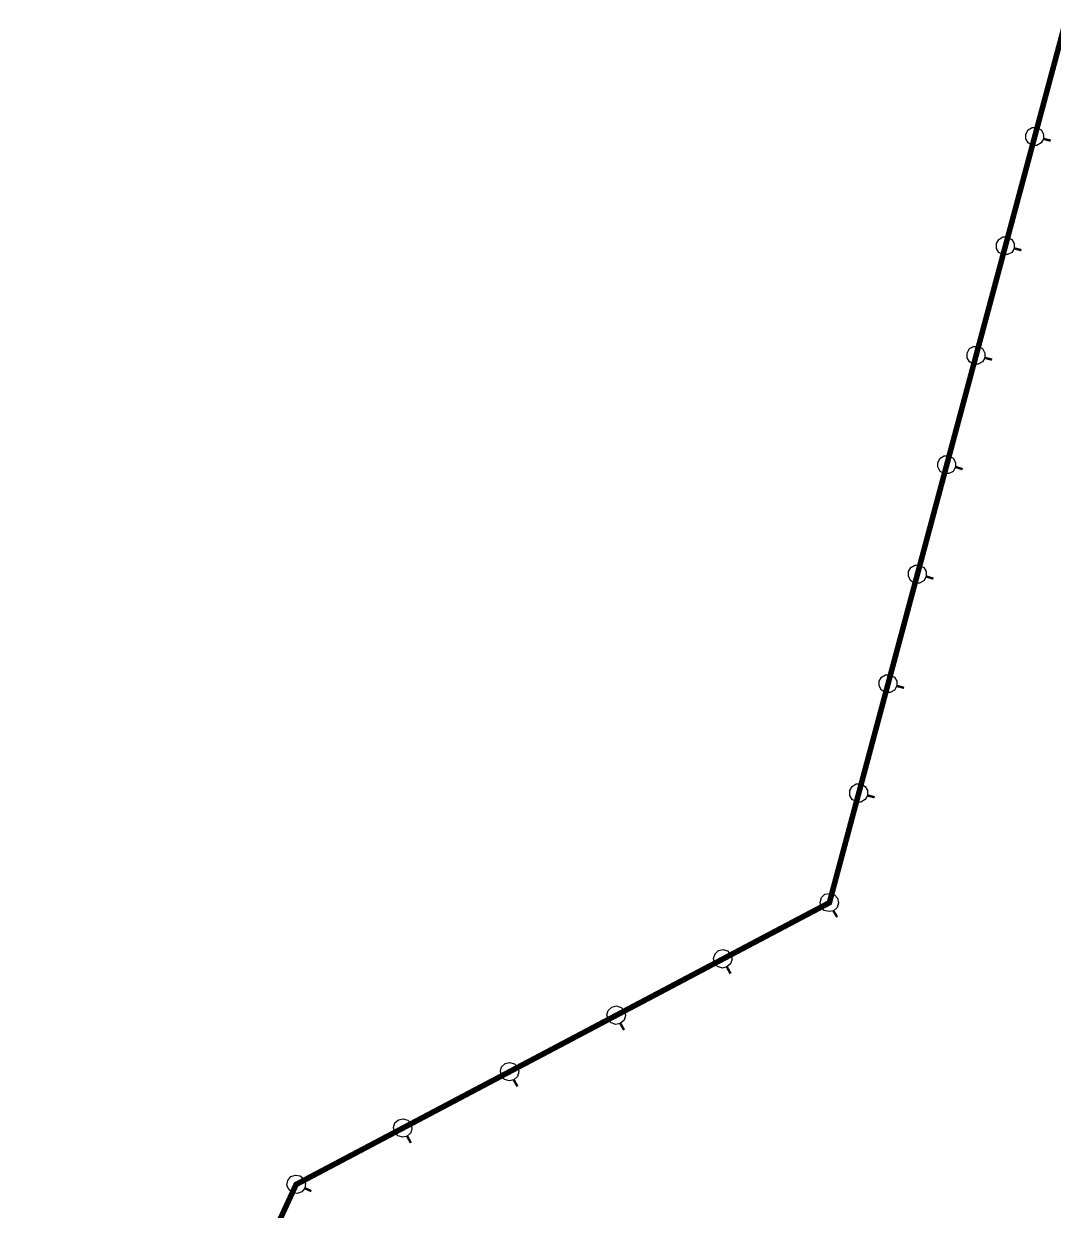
# Model space of a CAD drawing. Extents: x -2634 to -2115, y -2142 to -1393.
# Drawn here: x -2564.71 to -2536.99, y -1878.77 to -1846.8 of the extents above; entities that cross this region are included whole.
import ezdxf

# ---------------------------------------------------------------- set-up
doc = ezdxf.new("R2010")
doc.units = 0
doc.header["$MEASUREMENT"] = 0
doc.layers.add('500_Огражд-Ограждения', color=7, linetype='Continuous')

msp = doc.modelspace()

# ---------------------------------------------------------------- linework, layer by layer
at = {"layer": '500_Огражд-Ограждения', "color": 0}
for points, const_width in [([(-2518.51, -1851.68), (-2533.36, -1847.77), (-2536.7, -1846.89), (-2543.02, -1870.48), (-2557.38, -1878.07), (-2559.8, -1883.32), (-2564.64, -1904.22)], 0.15), ([(-2537.06, -1849.95), (-2537.25, -1849.9)], 0.065), ([(-2537.85, -1852.9), (-2538.04, -1852.85)], 0.065), ([(-2538.64, -1855.85), (-2538.83, -1855.8)], 0.065), ([(-2539.43, -1858.8), (-2539.62, -1858.74)], 0.065), ([(-2540.22, -1861.75), (-2540.41, -1861.69)], 0.065), ([(-2541.01, -1864.69), (-2541.2, -1864.64)], 0.065), ([(-2541.8, -1867.64), (-2541.99, -1867.59)], 0.065), ([(-2542.81, -1870.87), (-2542.91, -1870.7)], 0.065), ([(-2545.68, -1872.39), (-2545.78, -1872.21)], 0.065), ([(-2548.55, -1873.91), (-2548.65, -1873.73)], 0.065), ([(-2551.42, -1875.43), (-2551.52, -1875.25)], 0.065), ([(-2554.29, -1876.95), (-2554.39, -1876.77)], 0.065), ([(-2556.97, -1878.25), (-2557.15, -1878.17)], 0.065)]:
    msp.add_lwpolyline(points, dxfattribs=dict(at, const_width=const_width))
for points in [[(-2537.25, -1849.9), (-2537.32, -1850.01), (-2537.43, -1850.08), (-2537.56, -1850.08), (-2537.67, -1850.01), (-2537.73, -1849.9), (-2537.73, -1849.77), (-2537.67, -1849.66), (-2537.56, -1849.59), (-2537.43, -1849.59), (-2537.32, -1849.66), (-2537.25, -1849.77)], [(-2538.04, -1852.85), (-2538.11, -1852.96), (-2538.22, -1853.02), (-2538.35, -1853.02), (-2538.46, -1852.96), (-2538.52, -1852.85), (-2538.52, -1852.72), (-2538.46, -1852.61), (-2538.35, -1852.54), (-2538.22, -1852.54), (-2538.11, -1852.61), (-2538.04, -1852.72)], [(-2538.83, -1855.8), (-2538.9, -1855.91), (-2539.01, -1855.97), (-2539.14, -1855.97), (-2539.25, -1855.91), (-2539.31, -1855.8), (-2539.31, -1855.67), (-2539.25, -1855.55), (-2539.14, -1855.49), (-2539.01, -1855.49), (-2538.9, -1855.55), (-2538.83, -1855.67)], [(-2539.62, -1858.74), (-2539.69, -1858.86), (-2539.8, -1858.92), (-2539.93, -1858.92), (-2540.04, -1858.86), (-2540.1, -1858.74), (-2540.1, -1858.62), (-2540.04, -1858.5), (-2539.93, -1858.44), (-2539.8, -1858.44), (-2539.69, -1858.5), (-2539.62, -1858.62)], [(-2540.41, -1861.69), (-2540.48, -1861.81), (-2540.59, -1861.87), (-2540.72, -1861.87), (-2540.83, -1861.81), (-2540.89, -1861.69), (-2540.89, -1861.56), (-2540.83, -1861.45), (-2540.72, -1861.39), (-2540.59, -1861.39), (-2540.48, -1861.45), (-2540.41, -1861.56)], [(-2541.2, -1864.64), (-2541.27, -1864.75), (-2541.38, -1864.82), (-2541.51, -1864.82), (-2541.62, -1864.75), (-2541.68, -1864.64), (-2541.68, -1864.51), (-2541.62, -1864.4), (-2541.51, -1864.34), (-2541.38, -1864.34), (-2541.27, -1864.4), (-2541.2, -1864.51)], [(-2541.99, -1867.59), (-2542.06, -1867.7), (-2542.17, -1867.77), (-2542.3, -1867.77), (-2542.41, -1867.7), (-2542.47, -1867.59), (-2542.47, -1867.46), (-2542.41, -1867.35), (-2542.3, -1867.28), (-2542.17, -1867.28), (-2542.06, -1867.35), (-2541.99, -1867.46)], [(-2542.91, -1870.7), (-2543.03, -1870.72), (-2543.16, -1870.69), (-2543.24, -1870.59), (-2543.27, -1870.47), (-2543.23, -1870.34), (-2543.14, -1870.25), (-2543.01, -1870.23), (-2542.89, -1870.26), (-2542.8, -1870.36), (-2542.77, -1870.48), (-2542.81, -1870.61)], [(-2545.78, -1872.21), (-2545.9, -1872.24), (-2546.03, -1872.2), (-2546.11, -1872.11), (-2546.14, -1871.98), (-2546.1, -1871.86), (-2546.01, -1871.77), (-2545.88, -1871.74), (-2545.76, -1871.78), (-2545.67, -1871.88), (-2545.64, -1872), (-2545.68, -1872.13)], [(-2548.65, -1873.73), (-2548.77, -1873.76), (-2548.9, -1873.72), (-2548.98, -1873.63), (-2549.01, -1873.5), (-2548.98, -1873.38), (-2548.88, -1873.29), (-2548.75, -1873.26), (-2548.63, -1873.3), (-2548.54, -1873.39), (-2548.51, -1873.52), (-2548.55, -1873.64)], [(-2551.52, -1875.25), (-2551.64, -1875.28), (-2551.77, -1875.24), (-2551.86, -1875.15), (-2551.88, -1875.02), (-2551.85, -1874.9), (-2551.75, -1874.81), (-2551.63, -1874.78), (-2551.5, -1874.82), (-2551.41, -1874.91), (-2551.38, -1875.04), (-2551.42, -1875.16)], [(-2554.39, -1876.77), (-2554.51, -1876.8), (-2554.64, -1876.76), (-2554.73, -1876.66), (-2554.76, -1876.54), (-2554.72, -1876.41), (-2554.62, -1876.33), (-2554.5, -1876.3), (-2554.37, -1876.34), (-2554.28, -1876.43), (-2554.26, -1876.56), (-2554.29, -1876.68)], [(-2557.15, -1878.17), (-2557.23, -1878.27), (-2557.35, -1878.31), (-2557.48, -1878.29), (-2557.58, -1878.21), (-2557.63, -1878.09), (-2557.6, -1877.96), (-2557.52, -1877.86), (-2557.4, -1877.82), (-2557.27, -1877.84), (-2557.17, -1877.92), (-2557.13, -1878.04)]]:
    msp.add_lwpolyline(points, close=True, dxfattribs=at)

doc.saveas('drawing.dxf')
